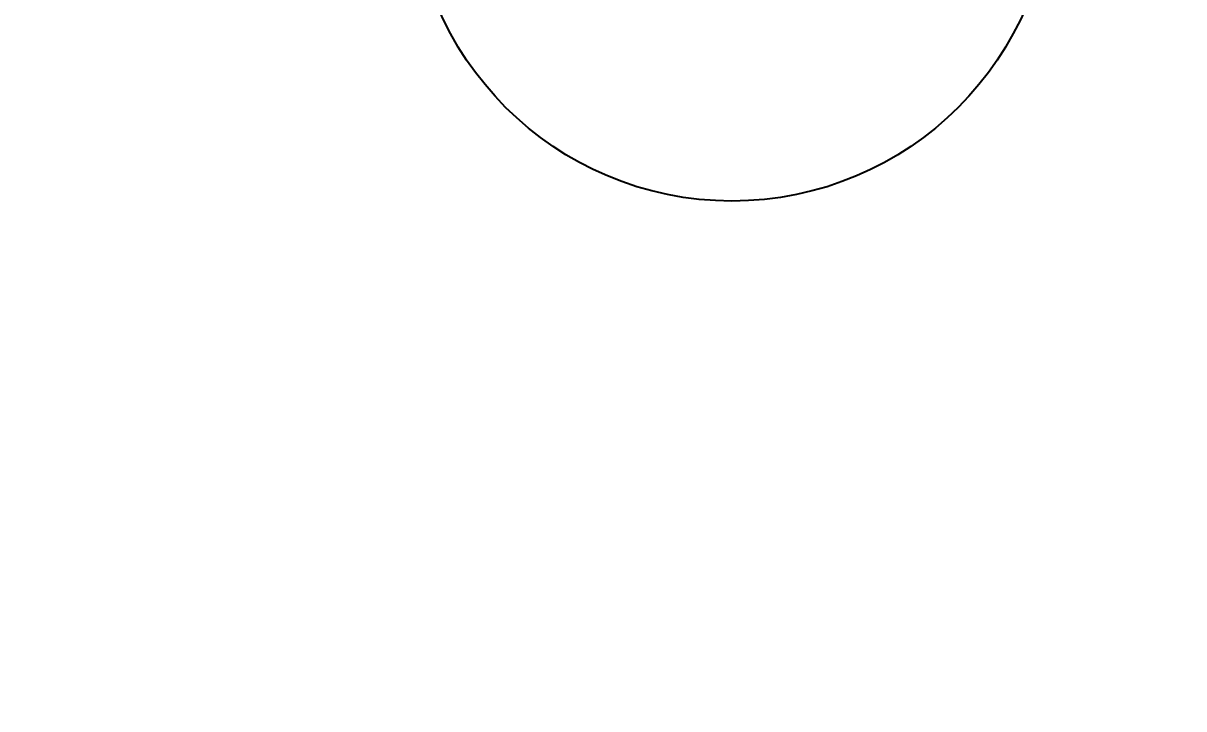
# Model space of a CAD drawing. Header units: millimetres. Extents: x -243740 to 150609, y -473655 to -165121.
# Drawn here: x -228775 to -220811, y -392874 to -388168 of the extents above; entities that cross this region are included whole.
import ezdxf

# ---------------------------------------------------------------- set-up
doc = ezdxf.new("R2010")
doc.units = ezdxf.units.MM

msp = doc.modelspace()

# ---------------------------------------------------------------- linework, layer by layer
at = {"layer": 'Defpoints', "color": 3, "ltscale": 100}
msp.add_circle((-223911.8, -387192.8), 2195.9, dxfattribs=at)

doc.saveas('drawing.dxf')
